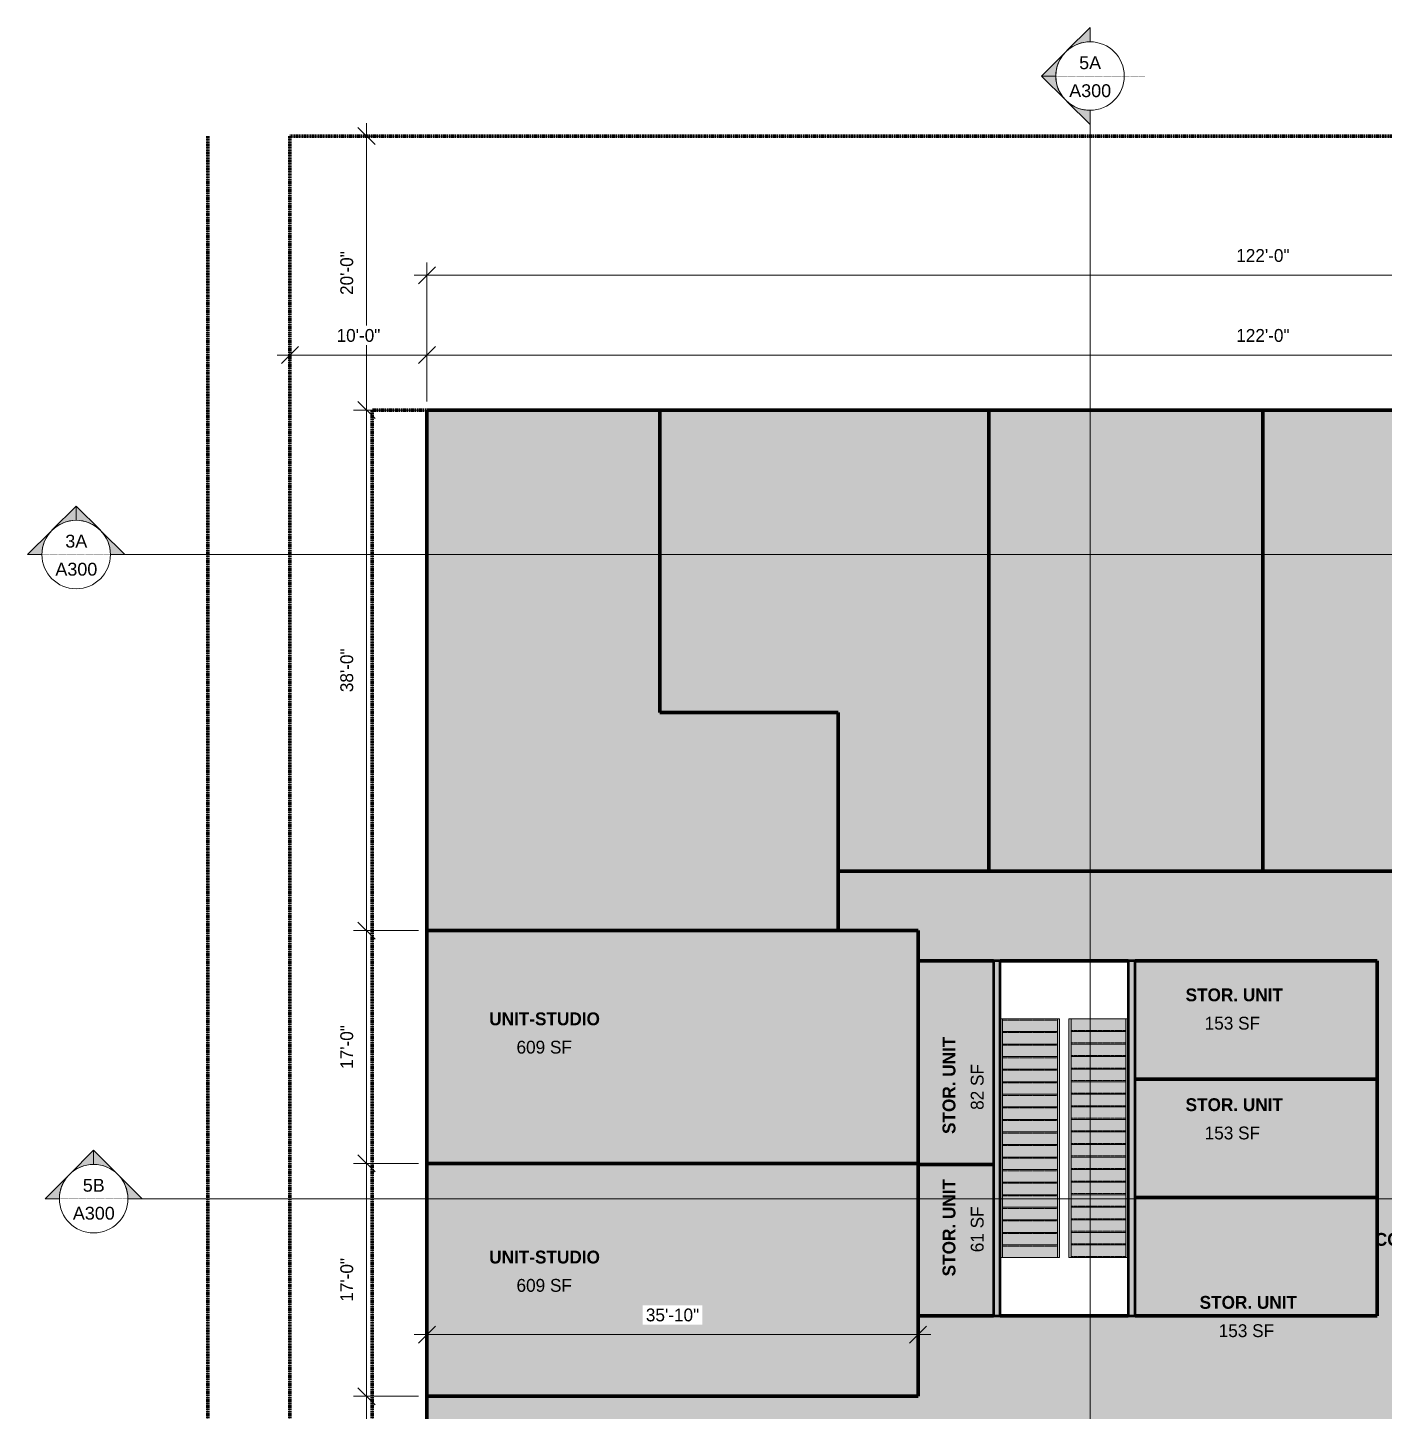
# Model space of a CAD drawing. Header units: inches. Extents: x 8547 to 10795, y 14257 to 16287.
# Drawn here: x 8547 to 9735, y 15075 to 16287 of the extents above; entities that cross this region are included whole.
import ezdxf

# ---------------------------------------------------------------- set-up
doc = ezdxf.new("R2010")
doc.units = ezdxf.units.IN
doc.header["$MEASUREMENT"] = 0
doc.linetypes.add('Double Dash 3_8_', pattern=[1, 0.375, -0.125, 0.125, -0.125, 0.125, -0.125])
doc.linetypes.add('Overhead 1_16_', pattern=[0.101562, 0.0625, -0.039062])
for name, color, linetype, lineweight in [('A-ANNO-DIMS-1', 211, 'Continuous', 20), ('A-AREA-1', 7, 'Continuous', 140), ('A-AREA-IDEN', 2, 'Continuous', 9), ('A-AREA-PATT-1', 10, 'Continuous', 9), ('A-AREA-PATT-2', 9, 'Continuous', 9), ('A-AREA-PATT-3', 254, 'Continuous', 9), ('A-WALL', 113, 'Continuous', 13), ('A-WALL-1', 113, 'Continuous', 50), ('C-PROP-LINE-1', 91, 'Double Dash 3_8_', 140), ('G-ANNO-SYMB', 111, 'Continuous', 9), ('S-STRS', 31, 'Continuous', 9), ('S-STRS-1', 31, 'Overhead 1_16_', 9)]:
    doc.layers.add(name, color=color, linetype=linetype, lineweight=lineweight)
doc.styles.add('Arial', font='arial.ttf', dxfattribs={"height": 11.25})
doc.styles.add('Arial_1', font='arial.ttf', dxfattribs={"width": 0.25, "height": 3.75})
doc.styles.add('Century Gothic', font='ufonts.com_century-gothic.ttf', dxfattribs={"height": 11.25})
doc.styles.add('Century Gothic_B', font='GOTHICB.TTF', dxfattribs={"height": 11.25})
doc.dimstyles.new('OD__1__Tol__', dxfattribs={"dimscale": 12, "dimtxt": 11.746893, "dimasz": 1.25, "dimexe": 0.9375, "dimexo": 0.625, "dimgap": 0.9375, "dimtad": 1, "dimdec": 0, "dimzin": 3, "dimdsep": 46, "dimlunit": 4, "dimtxsty": 'Century Gothic', "dimblk1": 'OBLIQUE', "dimblk2": 'OBLIQUE', "dimsah": 1, "dimcen": 0.09, "dimdle": 0.9375, "dimazin": 0, "dimtfac": 1, "dimtdec": 4, "dimtix": 1, "dimtmove": 0, "dimatfit": 3, "dimfxl": 1, "dimtvp": 1, "dimtfill": 1, "dimfrac": 2, "dimtolj": 1, "dimtzin": 0, "dimlwd": 20, "dimlwe": 20, "dimarcsym": 2})

# ---------------------------------------------------------------- blocks, each defined once
blk = doc.blocks.new('Family - ___-627289-FLOOR PLAN - 5TH FLOOR')
at = {"layer": 'C-PROP-LINE-1'}
for p, q in [((8776.6, 14607.9), (8776.6, 16191.9)), ((8776.6, 16191.9), (10480.6, 16191.9))]:
    blk.add_line(p, q, dxfattribs=at)
blk = doc.blocks.new('Family - ___-627377-FLOOR PLAN - 5TH FLOOR')
at = {"layer": 'C-PROP-LINE-1'}
for p, q in [((8776.6, 14607.9), (8776.6, 16191.9)), ((8776.6, 16191.9), (10480.6, 16191.9))]:
    blk.add_line(p, q, dxfattribs=at)
blk = doc.blocks.new('Family - ___-940451-FLOOR PLAN - 5TH FLOOR')
at = {"layer": 'C-PROP-LINE-1'}
for p, q in [((8848.6, 14607.9), (8848.6, 15951.9)), ((8848.6, 15951.9), (10408.6, 15951.9))]:
    blk.add_line(p, q, dxfattribs=at)
blk = doc.blocks.new('Family - ___-940483-FLOOR PLAN - 5TH FLOOR')
at = {"layer": 'C-PROP-LINE-1'}
blk.add_line((8704.6, 14607.9), (8704.6, 16191.9), dxfattribs=at)
blk = doc.blocks.new('Section - Section Head - Filled-22785-FLOOR PLAN - 5TH FLOOR')
at = {"layer": 'G-ANNO-SYMB'}
h = blk.add_hatch(color=256, dxfattribs=at)
edge = h.paths.add_edge_path(flags=0)
edge.add_line((-0.427, 0.177), (-0.25, 0.354))
edge.add_line((-0.25, 0.354), (-0.25, 0.25))
edge.add_arc((-0.25, 0), 0.25, 90, 135)
h = blk.add_hatch(color=256, dxfattribs=at)
edge = h.paths.add_edge_path(flags=0)
edge.add_arc((-0.25, 0), 0.25, 45, 90)
edge.add_line((-0.25, 0.25), (-0.25, 0.354))
edge.add_line((-0.25, 0.354), (-0.073, 0.177))
h = blk.add_hatch(color=256, dxfattribs=at)
edge = h.paths.add_edge_path(flags=0)
edge.add_arc((-0.25, 0), 0.25, 137.9216, 180)
edge.add_line((-0.5, 0), (-0.604, 0))
edge.add_line((-0.604, 0), (-0.436, 0.168))
h = blk.add_hatch(color=256, dxfattribs=at)
edge = h.paths.add_edge_path(flags=0)
edge.add_line((-0.064, 0.168), (0.104, 0))
edge.add_line((0.104, 0), (0, 0))
edge.add_arc((-0.25, 0), 0.25, 0, 42.0784)
for p, q in [((-0.25, 0.354), (-0.427, 0.177)), ((-0.25, 0.25), (-0.25, 0.354)), ((-0.073, 0.177), (-0.25, 0.354)), ((-0.25, 0.354), (-0.25, 0.25)), ((-0.436, 0.168), (-0.604, 0)), ((0.104, 0), (-0.064, 0.168)), ((-0.604, 0), (-0.5, 0)), ((0, 0), (0.104, 0))]:
    blk.add_line(p, q, dxfattribs=at)
for start, end in [(360, 180), (90, 135), (45, 90), (137.9216, 180), (0, 42.0784), (180, 360)]:
    blk.add_arc((-0.25, 0), 0.25, start, end, dxfattribs=at)
blk = doc.blocks.new('_Oblique')
at = {"color": 0, "linetype": 'ByBlock', "lineweight": -2}
blk.add_line((-0.5, -0.5), (0.5, 0.5), dxfattribs=at)
blk = doc.blocks.new('DIMBLOCK8-FLOOR PLAN - 5TH FLOOR')
at = {"layer": 'A-ANNO-DIMS-1', "color": 0, "lineweight": 20, "transparency": 16777216}
for p, q in [((8843.6, 14596.6), (8843.6, 15099.1)), ((8889.1, 15087.9), (8832.3, 15087.9)), ((8889.1, 14607.9), (8832.3, 14607.9))]:
    blk.add_line(p, q, dxfattribs=at)
at = {"layer": 'Defpoints', "color": 0, "transparency": 16777216}
for p in [(8843.6, 15087.9), (8896.6, 15087.9), (8896.6, 14607.9)]:
    blk.add_point(p, dxfattribs=at)
at = {"layer": 'A-ANNO-DIMS-1', "color": 0, "lineweight": 20, "transparency": 16777216, "xscale": 15, "yscale": 15, "zscale": 15}
for p, rotation in [((8843.6, 15087.9), 90), ((8843.6, 14607.9), 270)]:
    blk.add_blockref('_Oblique', p, dxfattribs=dict(at, rotation=rotation))
at = {"layer": 'A-ANNO-DIMS-1', "color": 0, "transparency": 16777216, "insert": (8826.4, 14847.9), "char_height": 11.25, "attachment_point": 5, "rotation": 90, "style": 'Century Gothic', "bg_fill": 3, "box_fill_scale": 1.25, "bg_fill_color": 256, "bg_fill_true_color": 13158600, "bg_fill_transparency": 0}
blk.add_mtext('\\A1;40\'-0"', dxfattribs=at)
blk = doc.blocks.new('DIMBLOCK9-FLOOR PLAN - 5TH FLOOR')
at = {"layer": 'A-ANNO-DIMS-1', "color": 0, "lineweight": 20, "transparency": 16777216}
for p, q in [((8843.6, 15076.6), (8843.6, 15303.1)), ((8889.1, 15291.9), (8832.3, 15291.9)), ((8889.1, 15087.9), (8832.3, 15087.9))]:
    blk.add_line(p, q, dxfattribs=at)
at = {"layer": 'Defpoints', "color": 0, "transparency": 16777216}
for p in [(8843.6, 15291.9), (8896.6, 15291.9), (8896.6, 15087.9)]:
    blk.add_point(p, dxfattribs=at)
at = {"layer": 'A-ANNO-DIMS-1', "color": 0, "lineweight": 20, "transparency": 16777216, "xscale": 15, "yscale": 15, "zscale": 15}
for p, rotation in [((8843.6, 15291.9), 90), ((8843.6, 15087.9), 270)]:
    blk.add_blockref('_Oblique', p, dxfattribs=dict(at, rotation=rotation))
at = {"layer": 'A-ANNO-DIMS-1', "color": 0, "transparency": 16777216, "insert": (8826.4, 15189.9), "char_height": 11.25, "attachment_point": 5, "rotation": 90, "style": 'Century Gothic', "bg_fill": 3, "box_fill_scale": 1.25, "bg_fill_color": 256, "bg_fill_true_color": 13158600, "bg_fill_transparency": 0}
blk.add_mtext('\\A1;17\'-0"', dxfattribs=at)
blk = doc.blocks.new('DIMBLOCK10-FLOOR PLAN - 5TH FLOOR')
at = {"layer": 'A-ANNO-DIMS-1', "color": 0, "lineweight": 20, "transparency": 16777216}
for p, q in [((8843.6, 15280.6), (8843.6, 15507.1)), ((8889.1, 15495.9), (8832.3, 15495.9)), ((8889.1, 15291.9), (8832.3, 15291.9))]:
    blk.add_line(p, q, dxfattribs=at)
at = {"layer": 'Defpoints', "color": 0, "transparency": 16777216}
for p in [(8843.6, 15495.9), (8896.6, 15495.9), (8896.6, 15291.9)]:
    blk.add_point(p, dxfattribs=at)
at = {"layer": 'A-ANNO-DIMS-1', "color": 0, "lineweight": 20, "transparency": 16777216, "xscale": 15, "yscale": 15, "zscale": 15}
for p, rotation in [((8843.6, 15495.9), 90), ((8843.6, 15291.9), 270)]:
    blk.add_blockref('_Oblique', p, dxfattribs=dict(at, rotation=rotation))
at = {"layer": 'A-ANNO-DIMS-1', "color": 0, "transparency": 16777216, "insert": (8826.4, 15393.9), "char_height": 11.25, "attachment_point": 5, "rotation": 90, "style": 'Century Gothic', "bg_fill": 3, "box_fill_scale": 1.25, "bg_fill_color": 256, "bg_fill_true_color": 13158600, "bg_fill_transparency": 0}
blk.add_mtext('\\A1;17\'-0"', dxfattribs=at)
blk = doc.blocks.new('DIMBLOCK11-FLOOR PLAN - 5TH FLOOR')
at = {"layer": 'A-ANNO-DIMS-1', "color": 0, "lineweight": 20, "transparency": 16777216}
for p, q in [((8843.6, 15484.6), (8843.6, 15963.1)), ((8889.1, 15951.9), (8832.3, 15951.9)), ((8889.1, 15495.9), (8832.3, 15495.9))]:
    blk.add_line(p, q, dxfattribs=at)
at = {"layer": 'Defpoints', "color": 0, "transparency": 16777216}
for p in [(8843.6, 15951.9), (8896.6, 15951.9), (8896.6, 15495.9)]:
    blk.add_point(p, dxfattribs=at)
at = {"layer": 'A-ANNO-DIMS-1', "color": 0, "lineweight": 20, "transparency": 16777216, "xscale": 15, "yscale": 15, "zscale": 15}
for p, rotation in [((8843.6, 15951.9), 90), ((8843.6, 15495.9), 270)]:
    blk.add_blockref('_Oblique', p, dxfattribs=dict(at, rotation=rotation))
at = {"layer": 'A-ANNO-DIMS-1', "color": 0, "transparency": 16777216, "insert": (8826.4, 15723.9), "char_height": 11.25, "attachment_point": 5, "rotation": 90, "style": 'Century Gothic', "bg_fill": 3, "box_fill_scale": 1.25, "bg_fill_color": 256, "bg_fill_true_color": 13158600, "bg_fill_transparency": 0}
blk.add_mtext('\\A1;38\'-0"', dxfattribs=at)
blk = doc.blocks.new('DIMBLOCK12-FLOOR PLAN - 5TH FLOOR')
at = {"layer": 'A-ANNO-DIMS-1', "color": 0, "lineweight": 20, "transparency": 16777216}
for p, q in [((8843.6, 15940.6), (8843.6, 16203.1)), ((8840.5, 16191.9), (8854.8, 16191.9)), ((8889.1, 15951.9), (8832.3, 15951.9))]:
    blk.add_line(p, q, dxfattribs=at)
at = {"layer": 'Defpoints', "color": 0, "transparency": 16777216}
for p in [(8833, 16191.9), (8843.6, 16191.9), (8896.6, 15951.9)]:
    blk.add_point(p, dxfattribs=at)
at = {"layer": 'A-ANNO-DIMS-1', "color": 0, "lineweight": 20, "transparency": 16777216, "xscale": 15, "yscale": 15, "zscale": 15}
for p, rotation in [((8843.6, 16191.9), 90), ((8843.6, 15951.9), 270)]:
    blk.add_blockref('_Oblique', p, dxfattribs=dict(at, rotation=rotation))
at = {"layer": 'A-ANNO-DIMS-1', "color": 0, "transparency": 16777216, "insert": (8826.4, 16071.9), "char_height": 11.25, "attachment_point": 5, "rotation": 90, "style": 'Century Gothic', "bg_fill": 3, "box_fill_scale": 1.25, "bg_fill_color": 256, "bg_fill_true_color": 13158600, "bg_fill_transparency": 0}
blk.add_mtext('\\A1;20\'-0"', dxfattribs=at)
blk = doc.blocks.new('DIMBLOCK17-FLOOR PLAN - 5TH FLOOR')
at = {"layer": 'A-ANNO-DIMS-1', "color": 0, "lineweight": 20, "transparency": 16777216}
for p, q in [((8885.4, 15141.9), (9337.9, 15141.9)), ((8896.6, 15145), (8896.6, 15130.6)), ((9326.6, 15145), (9326.6, 15130.6))]:
    blk.add_line(p, q, dxfattribs=at)
at = {"layer": 'Defpoints', "color": 0, "transparency": 16777216}
for p in [(8896.6, 15152.5), (9326.6, 15152.5), (9326.6, 15141.9)]:
    blk.add_point(p, dxfattribs=at)
at = {"layer": 'A-ANNO-DIMS-1', "color": 0, "lineweight": 20, "transparency": 16777216, "xscale": 15, "yscale": 15, "zscale": 15, "rotation": 180}
blk.add_blockref('_Oblique', (8896.6, 15141.9), dxfattribs=at)
at = {"layer": 'A-ANNO-DIMS-1', "color": 0, "lineweight": 20, "transparency": 16777216, "xscale": 15, "yscale": 15, "zscale": 15}
blk.add_blockref('_Oblique', (9326.6, 15141.9), dxfattribs=at)
at = {"layer": 'A-ANNO-DIMS-1', "color": 0, "transparency": 16777216, "insert": (9111.6, 15159.1), "char_height": 11.25, "attachment_point": 5, "style": 'Century Gothic', "bg_fill": 3, "box_fill_scale": 1.25, "bg_fill_color": 256, "bg_fill_true_color": 13158600, "bg_fill_transparency": 0}
blk.add_mtext('\\A1;35\'-10"', dxfattribs=at)
blk = doc.blocks.new('DIMBLOCK20-FLOOR PLAN - 5TH FLOOR')
at = {"layer": 'A-ANNO-DIMS-1', "color": 0, "lineweight": 20, "transparency": 16777216}
for p, q in [((8776.6, 16003.2), (8776.6, 15988.8)), ((8896.6, 15959.4), (8896.6, 16011.3)), ((8765.4, 16000.1), (8907.9, 16000.1))]:
    blk.add_line(p, q, dxfattribs=at)
at = {"layer": 'Defpoints', "color": 0, "transparency": 16777216}
for p in [(8776.6, 16010.7), (8896.6, 16000.1), (8896.6, 15951.9)]:
    blk.add_point(p, dxfattribs=at)
at = {"layer": 'A-ANNO-DIMS-1', "color": 0, "lineweight": 20, "transparency": 16777216, "xscale": 15, "yscale": 15, "zscale": 15, "rotation": 180}
blk.add_blockref('_Oblique', (8776.6, 16000.1), dxfattribs=at)
at = {"layer": 'A-ANNO-DIMS-1', "color": 0, "lineweight": 20, "transparency": 16777216, "xscale": 15, "yscale": 15, "zscale": 15}
blk.add_blockref('_Oblique', (8896.6, 16000.1), dxfattribs=at)
at = {"layer": 'A-ANNO-DIMS-1', "color": 0, "transparency": 16777216, "insert": (8836.6, 16017.2), "char_height": 11.25, "attachment_point": 5, "style": 'Century Gothic', "bg_fill": 3, "box_fill_scale": 1.25, "bg_fill_color": 256, "bg_fill_true_color": 13158600, "bg_fill_transparency": 0}
blk.add_mtext('\\A1;10\'-0"', dxfattribs=at)
blk = doc.blocks.new('DIMBLOCK21-FLOOR PLAN - 5TH FLOOR')
at = {"layer": 'A-ANNO-DIMS-1', "color": 0, "lineweight": 20, "transparency": 16777216}
for p, q in [((8896.6, 15959.4), (8896.6, 16011.3)), ((10360.6, 15959.4), (10360.6, 16011.3)), ((8885.4, 16000.1), (10371.9, 16000.1))]:
    blk.add_line(p, q, dxfattribs=at)
at = {"layer": 'Defpoints', "color": 0, "transparency": 16777216}
for p in [(10360.6, 16000.1), (8896.6, 15951.9), (10360.6, 15951.9)]:
    blk.add_point(p, dxfattribs=at)
at = {"layer": 'A-ANNO-DIMS-1', "color": 0, "lineweight": 20, "transparency": 16777216, "xscale": 15, "yscale": 15, "zscale": 15, "rotation": 180}
blk.add_blockref('_Oblique', (8896.6, 16000.1), dxfattribs=at)
at = {"layer": 'A-ANNO-DIMS-1', "color": 0, "lineweight": 20, "transparency": 16777216, "xscale": 15, "yscale": 15, "zscale": 15}
blk.add_blockref('_Oblique', (10360.6, 16000.1), dxfattribs=at)
at = {"layer": 'A-ANNO-DIMS-1', "color": 0, "transparency": 16777216, "insert": (9628.6, 16017.2), "char_height": 11.25, "attachment_point": 5, "style": 'Century Gothic', "bg_fill": 3, "box_fill_scale": 1.25, "bg_fill_color": 256, "bg_fill_true_color": 13158600, "bg_fill_transparency": 0}
blk.add_mtext('\\A1;122\'-0"', dxfattribs=at)
blk = doc.blocks.new('DIMBLOCK23-FLOOR PLAN - 5TH FLOOR')
at = {"layer": 'A-ANNO-DIMS-1', "color": 0, "lineweight": 20, "transparency": 16777216}
for p, q in [((8896.6, 15959.4), (8896.6, 16081.3)), ((10360.6, 15959.4), (10360.6, 16081.3)), ((8885.4, 16070), (10371.9, 16070))]:
    blk.add_line(p, q, dxfattribs=at)
at = {"layer": 'Defpoints', "color": 0, "transparency": 16777216}
for p in [(10360.6, 16070), (8896.6, 15951.9), (10360.6, 15951.9)]:
    blk.add_point(p, dxfattribs=at)
at = {"layer": 'A-ANNO-DIMS-1', "color": 0, "lineweight": 20, "transparency": 16777216, "xscale": 15, "yscale": 15, "zscale": 15, "rotation": 180}
blk.add_blockref('_Oblique', (8896.6, 16070), dxfattribs=at)
at = {"layer": 'A-ANNO-DIMS-1', "color": 0, "lineweight": 20, "transparency": 16777216, "xscale": 15, "yscale": 15, "zscale": 15}
blk.add_blockref('_Oblique', (10360.6, 16070), dxfattribs=at)
at = {"layer": 'A-ANNO-DIMS-1', "color": 0, "transparency": 16777216, "insert": (9628.6, 16087.2), "char_height": 11.25, "attachment_point": 5, "style": 'Century Gothic', "bg_fill": 3, "box_fill_scale": 1.25, "bg_fill_color": 256, "bg_fill_true_color": 13158600, "bg_fill_transparency": 0}
blk.add_mtext('\\A1;122\'-0"', dxfattribs=at)

msp = doc.modelspace()

# ---------------------------------------------------------------- hatches: boundary and pattern name
at = {"layer": 'A-AREA-PATT-1'}
for points in [[(9256.6, 15547.9), (9388.6, 15547.9), (9388.6, 15951.9), (9100.6, 15951.9), (9100.6, 15686.9), (9256.6, 15686.9)], [(9392.6, 15547.9), (9628.6, 15547.9), (9628.6, 15951.9), (9388.6, 15951.9), (9388.6, 15547.9)], [(9838.4, 15547.9), (9868.6, 15547.9), (9868.6, 15951.9), (9628.6, 15951.9), (9628.6, 15547.9), (9834.6, 15547.9)], [(9326.6, 15291.9), (9326.6, 15495.9), (8896.6, 15495.9), (8896.6, 15291.9), (9256.6, 15291.9)], [(9392.6, 15290.9), (9395.6, 15290.9), (9395.6, 15469.5), (9326.6, 15469.5), (9326.6, 15290.9)], [(9516.6, 15365.8), (9728.6, 15365.8), (9728.6, 15469.5), (9513.6, 15469.5), (9513.6, 15365.8)], [(9630.9, 15262.1), (9728.6, 15262.1), (9728.6, 15365.8), (9513.6, 15365.8), (9513.6, 15262.1), (9516.6, 15262.1)], [(9256.6, 15087.9), (9326.6, 15087.9), (9326.6, 15291.9), (8896.6, 15291.9), (8896.6, 15087.9)], [(9326.6, 15158.5), (9395.6, 15158.5), (9395.6, 15290.9), (9326.6, 15290.9)], [(9630.9, 15158.5), (9728.6, 15158.5), (9728.6, 15262.1), (9513.6, 15262.1), (9513.6, 15158.5), (9516.6, 15158.5)]]:
    msp.add_hatch(color=256, dxfattribs=at).paths.add_polyline_path(points, flags=0)
at = {"layer": 'A-AREA-PATT-2'}
msp.add_hatch(color=256, dxfattribs=at).paths.add_polyline_path([(9935, 14679.9), (10360.6, 14679.9), (10360.6, 15072.9), (9930.6, 15072.9), (9930.6, 15158.5), (9810.4, 15158.5), (9810.4, 15306.9), (9930.6, 15306.9), (9930.6, 15321.2), (9838.4, 15321.2), (9838.4, 15433.5), (9930.6, 15433.5), (9930.6, 15495.9), (10000.6, 15495.9), (10000.6, 15547.9), (9256.6, 15547.9), (9256.6, 15495.9), (9326.6, 15495.9), (9326.6, 15469.5), (9728.6, 15469.5), (9728.6, 15158.5), (9326.6, 15158.5), (9326.6, 15087.9), (8896.6, 15087.9), (8896.6, 14679.9), (9930.6, 14679.9)], flags=0)
at = {"layer": 'A-AREA-PATT-3'}
msp.add_hatch(color=256, dxfattribs=at).paths.add_polyline_path([(8896.6, 15495.9), (9256.6, 15495.9), (9256.6, 15686.9), (9100.6, 15686.9), (9100.6, 15951.9), (8896.6, 15951.9), (8896.6, 15686.9)], flags=0)
at = {"layer": 'A-WALL'}
for points in [[(9395.6, 15158.5), (9398.6, 15158.5), (9398.6, 15469.5), (9395.6, 15469.5), (9395.6, 15290.9)], [(9510.6, 15158.5), (9513.6, 15158.5), (9513.6, 15469.5), (9510.6, 15469.5), (9510.6, 15250.8)]]:
    msp.add_hatch(color=256, dxfattribs=at).paths.add_polyline_path(points, flags=0)
at = {"layer": 'S-STRS'}
for points in [[(9400.6, 15209.5), (9400.6, 15418.5), (9398.6, 15418.5), (9398.6, 15209.5)], [(9448.6, 15407.5), (9448.6, 15418.5), (9400.6, 15418.5), (9400.6, 15407.5)], [(9448.6, 15396.5), (9448.6, 15407.5), (9400.6, 15407.5), (9400.6, 15396.5)], [(9448.6, 15209.5), (9450.6, 15209.5), (9450.6, 15418.5), (9448.6, 15418.5), (9448.6, 15220.5)], [(9460.6, 15209.5), (9460.6, 15418.5), (9458.6, 15418.5), (9458.6, 15209.5)], [(9508.6, 15407.5), (9508.6, 15418.5), (9460.6, 15418.5), (9460.6, 15407.5)], [(9460.6, 15396.5), (9508.6, 15396.5), (9508.6, 15407.5), (9460.6, 15407.5)], [(9508.6, 15209.5), (9510.6, 15209.5), (9510.6, 15418.5), (9508.6, 15418.5), (9508.6, 15220.5)], [(9448.6, 15385.5), (9448.6, 15396.5), (9400.6, 15396.5), (9400.6, 15385.5)], [(9460.6, 15385.5), (9508.6, 15385.5), (9508.6, 15396.5), (9460.6, 15396.5)], [(9448.6, 15374.5), (9448.6, 15385.5), (9400.6, 15385.5), (9400.6, 15374.5)], [(9460.6, 15374.5), (9508.6, 15374.5), (9508.6, 15385.5), (9460.6, 15385.5)], [(9448.6, 15363.5), (9448.6, 15374.5), (9400.6, 15374.5), (9400.6, 15363.5)], [(9460.6, 15363.5), (9508.6, 15363.5), (9508.6, 15374.5), (9460.6, 15374.5)], [(9448.6, 15352.5), (9448.6, 15363.5), (9400.6, 15363.5), (9400.6, 15352.5)], [(9460.6, 15352.5), (9508.6, 15352.5), (9508.6, 15363.5), (9460.6, 15363.5)], [(9448.6, 15341.5), (9448.6, 15352.5), (9400.6, 15352.5), (9400.6, 15341.5)], [(9460.6, 15341.5), (9508.6, 15341.5), (9508.6, 15352.5), (9460.6, 15352.5)], [(9448.6, 15330.5), (9448.6, 15341.5), (9400.6, 15341.5), (9400.6, 15330.5)], [(9460.6, 15330.5), (9508.6, 15330.5), (9508.6, 15341.5), (9460.6, 15341.5)], [(9400.6, 15319.5), (9448.6, 15319.5), (9448.6, 15330.5), (9400.6, 15330.5), (9400.6, 15326.8)], [(9508.6, 15319.5), (9508.6, 15330.5), (9460.6, 15330.5), (9460.6, 15319.5)], [(9448.6, 15308.5), (9448.6, 15319.5), (9400.6, 15319.5), (9400.6, 15308.5)], [(9460.6, 15308.5), (9508.6, 15308.5), (9508.6, 15319.5), (9460.6, 15319.5)], [(9448.6, 15297.5), (9448.6, 15308.5), (9400.6, 15308.5), (9400.6, 15297.5)], [(9448.6, 15286.5), (9448.6, 15297.5), (9400.6, 15297.5), (9400.6, 15286.5)], [(9460.6, 15297.5), (9508.6, 15297.5), (9508.6, 15308.5), (9460.6, 15308.5)], [(9460.6, 15286.5), (9508.6, 15286.5), (9508.6, 15297.5), (9460.6, 15297.5)], [(9448.6, 15275.5), (9448.6, 15286.5), (9400.6, 15286.5), (9400.6, 15275.5)], [(9460.6, 15275.5), (9508.6, 15275.5), (9508.6, 15286.5), (9460.6, 15286.5)], [(9448.6, 15264.5), (9448.6, 15275.5), (9400.6, 15275.5), (9400.6, 15264.5)], [(9460.6, 15264.5), (9508.6, 15264.5), (9508.6, 15275.5), (9460.6, 15275.5)], [(9448.6, 15253.5), (9448.6, 15264.5), (9400.6, 15264.5), (9400.6, 15253.5)], [(9460.6, 15253.5), (9508.6, 15253.5), (9508.6, 15264.5), (9460.6, 15264.5)], [(9448.6, 15242.5), (9448.6, 15253.5), (9400.6, 15253.5), (9400.6, 15242.5)], [(9508.6, 15242.5), (9508.6, 15253.5), (9460.6, 15253.5), (9460.6, 15242.5)], [(9448.6, 15231.5), (9448.6, 15242.5), (9400.6, 15242.5), (9400.6, 15231.5)], [(9508.6, 15231.5), (9508.6, 15242.5), (9460.6, 15242.5), (9460.6, 15231.5)], [(9448.6, 15220.5), (9448.6, 15231.5), (9400.6, 15231.5), (9400.6, 15220.5)], [(9508.6, 15220.5), (9508.6, 15231.5), (9460.6, 15231.5), (9460.6, 15220.5)], [(9448.6, 15209.5), (9448.6, 15220.5), (9400.6, 15220.5), (9400.6, 15209.5)], [(9508.6, 15209.5), (9508.6, 15220.5), (9460.6, 15220.5), (9460.6, 15209.5)]]:
    msp.add_hatch(color=256, dxfattribs=at).paths.add_polyline_path(points, flags=0)

# ---------------------------------------------------------------- linework, layer by layer
at = {"layer": 'A-AREA-1'}
for p, q in [((8896.6, 15951.9), (8896.6, 14607.9)), ((8896.6, 15951.9), (10360.6, 15951.9)), ((9100.6, 15686.9), (9100.6, 15951.9)), ((9388.6, 15547.9), (9388.6, 15951.9)), ((9628.6, 15547.9), (9628.6, 15951.9)), ((9100.6, 15686.9), (9256.6, 15686.9)), ((9256.6, 15686.9), (9256.6, 15495.9)), ((9256.6, 15547.9), (10000.6, 15547.9)), ((8896.6, 15495.9), (9326.6, 15495.9)), ((9326.6, 15495.9), (9326.6, 15087.9)), ((9392.6, 15469.5), (9326.6, 15469.5)), ((9510.6, 15469.5), (9398.6, 15469.5)), ((9516.6, 15469.5), (9728.6, 15469.5)), ((9728.6, 15469.5), (9728.6, 15158.5)), ((9728.6, 15365.8), (9516.6, 15365.8)), ((9326.6, 15291.9), (8896.6, 15291.9)), ((9326.6, 15290.9), (9392.6, 15290.9)), ((9728.6, 15262.1), (9516.6, 15262.1)), ((9392.6, 15158.5), (9326.6, 15158.5)), ((9398.6, 15158.5), (9510.6, 15158.5)), ((9728.6, 15158.5), (9516.6, 15158.5)), ((8896.6, 15087.9), (9326.6, 15087.9))]:
    msp.add_line(p, q, dxfattribs=at)
at = {"layer": 'A-WALL-1'}
for p, q in [((9392.6, 15469.5), (9392.6, 15158.5)), ((9398.6, 15469.5), (9392.6, 15469.5)), ((9398.6, 15158.5), (9398.6, 15469.5)), ((9516.6, 15469.5), (9510.6, 15469.5)), ((9510.6, 15469.5), (9510.6, 15158.5)), ((9516.6, 15158.5), (9516.6, 15469.5)), ((9392.6, 15158.5), (9398.6, 15158.5)), ((9510.6, 15158.5), (9516.6, 15158.5))]:
    msp.add_line(p, q, dxfattribs=at)
at = {"layer": 'G-ANNO-SYMB'}
for p, q in [((9477.2, 14329.4), (9477.2, 16214.5)), ((8619.4, 15825.3), (10706.9, 15825.3)), ((8634.7, 15261), (10722.2, 15261))]:
    msp.add_line(p, q, dxfattribs=at)
at = {"layer": 'S-STRS'}
for p, q in [((9400.6, 15418.5), (9398.6, 15418.5)), ((9400.6, 15418.5), (9400.6, 15407.5)), ((9448.6, 15418.5), (9400.6, 15418.5)), ((9400.6, 15407.5), (9400.6, 15396.5)), ((9448.6, 15407.5), (9400.6, 15407.5)), ((9450.6, 15418.5), (9448.6, 15418.5)), ((9448.6, 15418.5), (9448.6, 15407.5)), ((9448.6, 15407.5), (9448.6, 15396.5)), ((9450.6, 15418.5), (9450.6, 15209.5)), ((9460.6, 15418.5), (9458.6, 15418.5)), ((9458.6, 15209.5), (9458.6, 15418.5)), ((9460.6, 15407.5), (9460.6, 15418.5)), ((9460.6, 15418.5), (9508.6, 15418.5)), ((9460.6, 15396.5), (9460.6, 15407.5)), ((9460.6, 15407.5), (9508.6, 15407.5)), ((9510.6, 15418.5), (9508.6, 15418.5)), ((9508.6, 15407.5), (9508.6, 15418.5)), ((9508.6, 15396.5), (9508.6, 15407.5)), ((9400.6, 15396.5), (9400.6, 15385.5)), ((9448.6, 15396.5), (9400.6, 15396.5)), ((9448.6, 15396.5), (9448.6, 15385.5)), ((9460.6, 15385.5), (9460.6, 15396.5)), ((9460.6, 15396.5), (9508.6, 15396.5)), ((9508.6, 15385.5), (9508.6, 15396.5)), ((9400.6, 15385.5), (9400.6, 15374.5)), ((9448.6, 15385.5), (9400.6, 15385.5)), ((9448.6, 15385.5), (9448.6, 15374.5)), ((9460.6, 15374.5), (9460.6, 15385.5)), ((9460.6, 15385.5), (9508.6, 15385.5)), ((9508.6, 15374.5), (9508.6, 15385.5)), ((9400.6, 15374.5), (9400.6, 15363.5)), ((9448.6, 15374.5), (9400.6, 15374.5)), ((9448.6, 15374.5), (9448.6, 15363.5)), ((9460.6, 15363.5), (9460.6, 15374.5)), ((9460.6, 15374.5), (9508.6, 15374.5)), ((9508.6, 15363.5), (9508.6, 15374.5)), ((9400.6, 15363.5), (9400.6, 15352.5)), ((9448.6, 15363.5), (9400.6, 15363.5)), ((9448.6, 15363.5), (9448.6, 15352.5)), ((9460.6, 15352.5), (9460.6, 15363.5)), ((9460.6, 15363.5), (9508.6, 15363.5)), ((9508.6, 15352.5), (9508.6, 15363.5)), ((9400.6, 15352.5), (9400.6, 15341.5)), ((9448.6, 15352.5), (9400.6, 15352.5)), ((9448.6, 15352.5), (9448.6, 15341.5)), ((9460.6, 15341.5), (9460.6, 15352.5)), ((9460.6, 15352.5), (9508.6, 15352.5)), ((9508.6, 15341.5), (9508.6, 15352.5)), ((9400.6, 15341.5), (9400.6, 15330.5)), ((9448.6, 15341.5), (9400.6, 15341.5)), ((9448.6, 15341.5), (9448.6, 15330.5)), ((9460.6, 15330.5), (9460.6, 15341.5)), ((9460.6, 15341.5), (9508.6, 15341.5)), ((9508.6, 15330.5), (9508.6, 15341.5)), ((9400.6, 15330.5), (9400.6, 15319.5)), ((9448.6, 15330.5), (9400.6, 15330.5)), ((9448.6, 15330.5), (9448.6, 15319.5)), ((9460.6, 15319.5), (9460.6, 15330.5)), ((9460.6, 15330.5), (9508.6, 15330.5)), ((9508.6, 15319.5), (9508.6, 15330.5)), ((9400.6, 15319.5), (9400.6, 15308.5)), ((9448.6, 15319.5), (9400.6, 15319.5)), ((9448.6, 15319.5), (9448.6, 15308.5)), ((9460.6, 15308.5), (9460.6, 15319.5)), ((9460.6, 15319.5), (9508.6, 15319.5)), ((9508.6, 15308.5), (9508.6, 15319.5)), ((9400.6, 15308.5), (9400.6, 15297.5)), ((9448.6, 15308.5), (9400.6, 15308.5)), ((9400.6, 15297.5), (9400.6, 15286.5)), ((9448.6, 15297.5), (9400.6, 15297.5)), ((9448.6, 15308.5), (9448.6, 15297.5)), ((9448.6, 15297.5), (9448.6, 15286.5)), ((9460.6, 15297.5), (9460.6, 15308.5)), ((9460.6, 15308.5), (9508.6, 15308.5)), ((9460.6, 15286.5), (9460.6, 15297.5)), ((9460.6, 15297.5), (9508.6, 15297.5)), ((9508.6, 15297.5), (9508.6, 15308.5)), ((9508.6, 15286.5), (9508.6, 15297.5)), ((9400.6, 15286.5), (9400.6, 15275.5)), ((9448.6, 15286.5), (9400.6, 15286.5)), ((9448.6, 15286.5), (9448.6, 15275.5)), ((9460.6, 15275.5), (9460.6, 15286.5)), ((9460.6, 15286.5), (9508.6, 15286.5)), ((9508.6, 15275.5), (9508.6, 15286.5)), ((9400.6, 15275.5), (9400.6, 15264.5)), ((9448.6, 15275.5), (9400.6, 15275.5)), ((9448.6, 15275.5), (9448.6, 15264.5)), ((9460.6, 15264.5), (9460.6, 15275.5)), ((9460.6, 15275.5), (9508.6, 15275.5)), ((9508.6, 15264.5), (9508.6, 15275.5)), ((9400.6, 15264.5), (9400.6, 15253.5)), ((9448.6, 15264.5), (9400.6, 15264.5)), ((9448.6, 15264.5), (9448.6, 15253.5)), ((9460.6, 15253.5), (9460.6, 15264.5)), ((9460.6, 15264.5), (9508.6, 15264.5)), ((9508.6, 15253.5), (9508.6, 15264.5)), ((9400.6, 15253.5), (9400.6, 15242.5)), ((9448.6, 15253.5), (9400.6, 15253.5)), ((9448.6, 15253.5), (9448.6, 15242.5)), ((9460.6, 15242.5), (9460.6, 15253.5)), ((9460.6, 15253.5), (9508.6, 15253.5)), ((9508.6, 15242.5), (9508.6, 15253.5)), ((9400.6, 15242.5), (9400.6, 15231.5)), ((9448.6, 15242.5), (9400.6, 15242.5)), ((9448.6, 15242.5), (9448.6, 15231.5)), ((9460.6, 15231.5), (9460.6, 15242.5)), ((9460.6, 15242.5), (9508.6, 15242.5)), ((9508.6, 15231.5), (9508.6, 15242.5)), ((9400.6, 15231.5), (9400.6, 15220.5)), ((9448.6, 15231.5), (9400.6, 15231.5)), ((9448.6, 15231.5), (9448.6, 15220.5)), ((9460.6, 15220.5), (9460.6, 15231.5)), ((9460.6, 15231.5), (9508.6, 15231.5)), ((9508.6, 15220.5), (9508.6, 15231.5)), ((9400.6, 15220.5), (9400.6, 15209.5)), ((9448.6, 15220.5), (9400.6, 15220.5)), ((9448.6, 15220.5), (9448.6, 15209.5)), ((9460.6, 15209.5), (9460.6, 15220.5)), ((9460.6, 15220.5), (9508.6, 15220.5)), ((9508.6, 15209.5), (9508.6, 15220.5)), ((9398.6, 15209.5), (9400.6, 15209.5)), ((9448.6, 15209.5), (9400.6, 15209.5)), ((9448.6, 15209.5), (9450.6, 15209.5)), ((9458.6, 15209.5), (9460.6, 15209.5)), ((9460.6, 15209.5), (9508.6, 15209.5)), ((9508.6, 15209.5), (9510.6, 15209.5))]:
    msp.add_line(p, q, dxfattribs=at)
at = {"layer": 'S-STRS-1'}
for p, q in [((9448.6, 15417.5), (9400.6, 15417.5)), ((9460.6, 15408.5), (9508.6, 15408.5)), ((9448.6, 15406.5), (9400.6, 15406.5)), ((9448.6, 15395.5), (9400.6, 15395.5)), ((9460.6, 15397.5), (9508.6, 15397.5)), ((9448.6, 15384.5), (9400.6, 15384.5)), ((9460.6, 15386.5), (9508.6, 15386.5)), ((9448.6, 15373.5), (9400.6, 15373.5)), ((9460.6, 15375.5), (9508.6, 15375.5)), ((9448.6, 15362.5), (9400.6, 15362.5)), ((9460.6, 15364.5), (9508.6, 15364.5)), ((9448.6, 15351.5), (9400.6, 15351.5)), ((9460.6, 15353.5), (9508.6, 15353.5)), ((9448.6, 15340.5), (9400.6, 15340.5)), ((9460.6, 15342.5), (9508.6, 15342.5)), ((9448.6, 15329.5), (9400.6, 15329.5)), ((9460.6, 15331.5), (9508.6, 15331.5)), ((9448.6, 15318.5), (9400.6, 15318.5)), ((9460.6, 15320.5), (9508.6, 15320.5)), ((9448.6, 15307.5), (9400.6, 15307.5)), ((9460.6, 15309.5), (9508.6, 15309.5)), ((9460.6, 15298.5), (9508.6, 15298.5)), ((9448.6, 15296.5), (9400.6, 15296.5)), ((9448.6, 15285.5), (9400.6, 15285.5)), ((9460.6, 15287.5), (9508.6, 15287.5)), ((9448.6, 15274.5), (9400.6, 15274.5)), ((9460.6, 15276.5), (9508.6, 15276.5)), ((9448.6, 15263.5), (9400.6, 15263.5)), ((9460.6, 15265.5), (9508.6, 15265.5)), ((9448.6, 15252.5), (9400.6, 15252.5)), ((9460.6, 15254.5), (9508.6, 15254.5)), ((9448.6, 15241.5), (9400.6, 15241.5)), ((9460.6, 15243.5), (9508.6, 15243.5)), ((9448.6, 15230.5), (9400.6, 15230.5)), ((9460.6, 15232.5), (9508.6, 15232.5)), ((9448.6, 15219.5), (9400.6, 15219.5)), ((9460.6, 15221.5), (9508.6, 15221.5)), ((9460.6, 15210.5), (9508.6, 15210.5))]:
    msp.add_line(p, q, dxfattribs=at)

# ---------------------------------------------------------------- block references
at = {"layer": 'C-PROP-LINE-1'}
for name in ['Family - ___-940483-FLOOR PLAN - 5TH FLOOR', 'Family - ___-627289-FLOOR PLAN - 5TH FLOOR', 'Family - ___-627377-FLOOR PLAN - 5TH FLOOR', 'Family - ___-940451-FLOOR PLAN - 5TH FLOOR']:
    msp.add_blockref(name, (0, 0), dxfattribs=at)
at = {"layer": 'G-ANNO-SYMB', "extrusion": (0, 0, -1), "xscale": 120, "yscale": 120, "zscale": 120, "rotation": 270.0000000000002}
msp.add_blockref('Section - Section Head - Filled-22785-FLOOR PLAN - 5TH FLOOR', (-9477.2, 16214.5), dxfattribs=at)
at = {"layer": 'G-ANNO-SYMB', "xscale": 120, "yscale": 120, "zscale": 120}
for p in [(8619.4, 15825.3), (8634.7, 15261)]:
    msp.add_blockref('Section - Section Head - Filled-22785-FLOOR PLAN - 5TH FLOOR', p, dxfattribs=at)

# ---------------------------------------------------------------- texts
at = {"layer": 'A-AREA-IDEN', "char_height": 11.25, "attachment_point": 1}
for s, insert, width, style in [('STOR. UNIT', (9560.9, 15445.2), 96.581, 'Century Gothic_B'), ('UNIT-STUDIO', (8951.1, 15424.2), 114.004, 'Century Gothic_B'), ('153 SF', (9577.6, 15420.4), 56.055, 'Century Gothic'), ('609 SF', (8975, 15399.4), 56.055, 'Century Gothic'), ('STOR. UNIT', (9560.9, 15349), 96.581, 'Century Gothic_B'), ('153 SF', (9577.6, 15324.2), 56.055, 'Century Gothic'), ('CORRIDOR', (9726.6, 15231), 100.747, 'Century Gothic_B'), ('UNIT-STUDIO', (8951.1, 15215.5), 114.004, 'Century Gothic_B'), ('609 SF', (8975, 15190.7), 56.055, 'Century Gothic'), ('STOR. UNIT', (9573.2, 15175.8), 96.581, 'Century Gothic_B'), ('153 SF', (9589.9, 15151), 56.055, 'Century Gothic')]:
    msp.add_mtext(s, dxfattribs=dict(at, insert=insert, width=width, style=style))
at = {"layer": 'A-AREA-IDEN', "char_height": 11.25, "attachment_point": 1, "rotation": 90}
for s, insert, width, style in [('STOR. UNIT', (9348.1, 15317.7), 96.581, 'Century Gothic_B'), ('82 SF', (9372.8, 15338.8), 45.45, 'Century Gothic'), ('STOR. UNIT', (9348.1, 15193), 96.581, 'Century Gothic_B'), ('61 SF', (9372.8, 15214.1), 45.45, 'Century Gothic')]:
    msp.add_mtext(s, dxfattribs=dict(at, insert=insert, width=width, style=style))
at = {"layer": 'G-ANNO-SYMB', "attachment_point": 1}
for s, insert, char_height, width, style in [('5A', (9467.7, 16261.8), 11.25, 23.482, 'Arial'), ('______________________________________________________________________________________', (9447.2, 16249), 3.75, 73.288, 'Arial_1'), ('A300', (9459, 16237.3), 11.25, 44.692, 'Arial'), ('3A', (8579.9, 15842.7), 11.25, 23.482, 'Arial'), ('______________________________________________________________________________________', (8559.4, 15829.8), 3.75, 73.288, 'Arial_1'), ('A300', (8571.2, 15818.1), 11.25, 44.692, 'Arial'), ('5B', (8595.2, 15278.4), 11.25, 23.482, 'Arial'), ('______________________________________________________________________________________', (8574.8, 15265.6), 3.75, 73.288, 'Arial_1'), ('A300', (8586.5, 15253.9), 11.25, 44.692, 'Arial')]:
    msp.add_mtext(s, dxfattribs=dict(at, insert=insert, char_height=char_height, width=width, style=style))

# ---------------------------------------------------------------- next in the draw order: dimensions: what is measured, and where the dimension line sits
at = {"layer": 'A-ANNO-DIMS-1'}
dim = msp.add_linear_dim(base=(8843.6, 15087.9), p1=(8896.6, 14607.9), p2=(8896.6, 15087.9), angle=90, dimstyle='OD__1__Tol__', override={"dimpost": '<>', "dimfxl": 480}, dxfattribs=at)
dim.commit()
dim.dimension.update_dxf_attribs({"geometry": 'DIMBLOCK8-FLOOR PLAN - 5TH FLOOR', "text_midpoint": (8826.4, 14847.9)})

# ---------------------------------------------------------------- next in the draw order: dimensions: what is measured, and where the dimension line sits
dim = msp.add_linear_dim(base=(8843.6, 15291.9), p1=(8896.6, 15087.9), p2=(8896.6, 15291.9), angle=90, dimstyle='OD__1__Tol__', override={"dimpost": '<>', "dimfxl": 204}, dxfattribs=at)
dim.commit()
dim.dimension.update_dxf_attribs({"geometry": 'DIMBLOCK9-FLOOR PLAN - 5TH FLOOR', "text_midpoint": (8826.4, 15189.9)})

# ---------------------------------------------------------------- next in the draw order: dimensions: what is measured, and where the dimension line sits
dim = msp.add_linear_dim(base=(8843.6, 15495.9), p1=(8896.6, 15291.9), p2=(8896.6, 15495.9), angle=90, dimstyle='OD__1__Tol__', override={"dimpost": '<>', "dimfxl": 204}, dxfattribs=at)
dim.commit()
dim.dimension.update_dxf_attribs({"geometry": 'DIMBLOCK10-FLOOR PLAN - 5TH FLOOR', "text_midpoint": (8826.4, 15393.9)})
dim = msp.add_linear_dim(base=(9326.6, 15141.9), p1=(8896.6, 15152.5), p2=(9326.6, 15152.5), dimstyle='OD__1__Tol__', override={"dimpost": '<>', "dimfxl": 429.993254}, dxfattribs=at)
dim.commit()
dim.dimension.update_dxf_attribs({"geometry": 'DIMBLOCK17-FLOOR PLAN - 5TH FLOOR', "text_midpoint": (9111.6, 15159.1)})

# ---------------------------------------------------------------- next in the draw order: dimensions: what is measured, and where the dimension line sits
dim = msp.add_linear_dim(base=(8843.6, 15951.9), p1=(8896.6, 15495.9), p2=(8896.6, 15951.9), angle=90, dimstyle='OD__1__Tol__', override={"dimpost": '<>', "dimfxl": 456}, dxfattribs=at)
dim.commit()
dim.dimension.update_dxf_attribs({"geometry": 'DIMBLOCK11-FLOOR PLAN - 5TH FLOOR', "text_midpoint": (8826.4, 15723.9)})

# ---------------------------------------------------------------- next in the draw order: dimensions: what is measured, and where the dimension line sits
dim = msp.add_linear_dim(base=(8843.6, 16191.9), p1=(8896.6, 15951.9), p2=(8833, 16191.9), angle=90, dimstyle='OD__1__Tol__', override={"dimpost": '<>', "dimfxl": 248.30014}, dxfattribs=at)
dim.commit()
dim.dimension.update_dxf_attribs({"geometry": 'DIMBLOCK12-FLOOR PLAN - 5TH FLOOR', "text_midpoint": (8826.4, 16071.9)})

# ---------------------------------------------------------------- next in the draw order: dimensions: what is measured, and where the dimension line sits
dim = msp.add_linear_dim(base=(8896.6, 16000.1), p1=(8776.6, 16010.7), p2=(8896.6, 15951.9), dimstyle='OD__1__Tol__', override={"dimpost": '<>', "dimfxl": 133.640274}, dxfattribs=at)
dim.commit()
dim.dimension.update_dxf_attribs({"geometry": 'DIMBLOCK20-FLOOR PLAN - 5TH FLOOR', "text_midpoint": (8836.6, 16017.2)})

# ---------------------------------------------------------------- next in the draw order: dimensions: what is measured, and where the dimension line sits
dim = msp.add_linear_dim(base=(10360.6, 16000.1), p1=(8896.6, 15951.9), p2=(10360.6, 15951.9), dimstyle='OD__1__Tol__', override={"dimpost": '<>', "dimfxl": 1464}, dxfattribs=at)
dim.commit()
dim.dimension.update_dxf_attribs({"geometry": 'DIMBLOCK21-FLOOR PLAN - 5TH FLOOR', "text_midpoint": (9628.6, 16017.2)})

# ---------------------------------------------------------------- next in the draw order: dimensions: what is measured, and where the dimension line sits
dim = msp.add_linear_dim(base=(10360.6, 16070), p1=(8896.6, 15951.9), p2=(10360.6, 15951.9), dimstyle='OD__1__Tol__', override={"dimpost": '<>', "dimfxl": 1464}, dxfattribs=at)
dim.commit()
dim.dimension.update_dxf_attribs({"geometry": 'DIMBLOCK23-FLOOR PLAN - 5TH FLOOR', "text_midpoint": (9628.6, 16087.2)})

doc.saveas('drawing.dxf')
